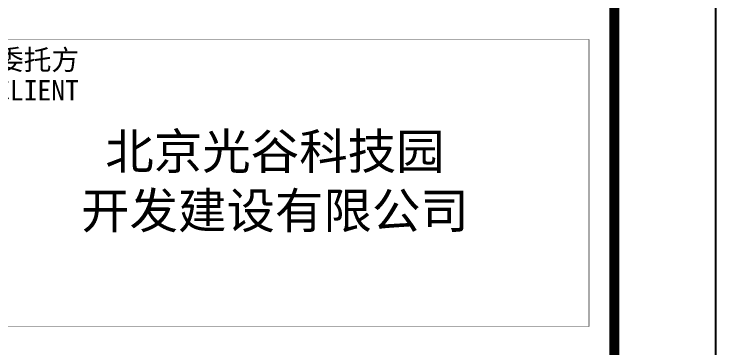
# Model space of a CAD drawing. Extents: x 776418 to 2076422, y -1170708 to 498544.
# Drawn here: x 1007208 to 1014120, y -608314 to -605016 of the extents above; entities that cross this region are included whole.
import ezdxf
from ezdxf.enums import TextEntityAlignment as Align

# ---------------------------------------------------------------- set-up
doc = ezdxf.new("R2010")
doc.units = 0
doc.header["$LTSCALE"] = 1000
doc.header["$MEASUREMENT"] = 0
doc.layers.get('0').update_dxf_attribs({"linetype": 'CONTINUOUS'})
for name, color, linetype in [('SHEET_LINE', 6, 'CONTINUOUS'), ('SHEET_TEXT', 7, 'CONTINUOUS'), ('TEL_TITLE', 7, 'CONTINUOUS'), ('字', 7, 'CONTINUOUS')]:
    doc.layers.add(name, color=color, linetype=linetype)
doc.styles.add('华文细黑', font='STXIHEI.TTF')

# ---------------------------------------------------------------- blocks, each defined once
blk = doc.blocks.new('A$C51FB5BAD')
at = {"layer": 'SHEET_LINE', "const_width": 50}
blk.add_lwpolyline([(-6500, -57400), (0, -57400), (0, -6150), (-6500, -6150)], close=True, dxfattribs=at)
at = {"layer": 'SHEET_LINE', "const_width": 4.999999999999995}
for points in [[(-250, -15439.90927883727), (-250, -12613.48509076354), (-6250, -12613.48509076354), (-6250, -15439.90927883727)], [(-6250, -15439.90927883727), (-250, -15439.90927883727)]]:
    blk.add_lwpolyline(points, dxfattribs=at)
at = {"layer": 'SHEET_TEXT', "style": '华文细黑'}
for s, p in [('委托方', (-6089.72352226777, -12713.9926520749)), ('CLIENT', (-6089.72352226777, -13013.9926520749))]:
    blk.add_text(s, height=200, dxfattribs=at).set_placement(p, align=Align.TOP_LEFT)
at = {"layer": '字', "insert": (-3342.695528067648, -14026.72747483291), "char_height": 350, "width": 78154.15673822165, "attachment_point": 5, "style": '华文细黑'}
blk.add_mtext('北京光谷科技园\\P开发建设有限公司', dxfattribs=at)

msp = doc.modelspace()

# ---------------------------------------------------------------- linework, layer by layer
at = {"layer": 'TEL_TITLE'}
msp.add_lwpolyline([(909019.8371182984, -651052.7017295065), (1014119.837118299, -651052.7017295065), (1014119.837118299, -591652.7017295065), (909019.8371182984, -591652.7017295065)], close=True, dxfattribs=at)
at = {"layer": 'TEL_TITLE', "const_width": 100}
msp.add_lwpolyline([(911519.8371182984, -650052.7017295065), (1013119.837118299, -650052.7017295065), (1013119.837118299, -592652.7017295065), (911519.8371182984, -592652.7017295065)], close=True, dxfattribs=at)

# ---------------------------------------------------------------- block references
msp.add_blockref('A$C51FB5BAD', (1013119.837118299, -592652.701729506))

doc.saveas('drawing.dxf')
